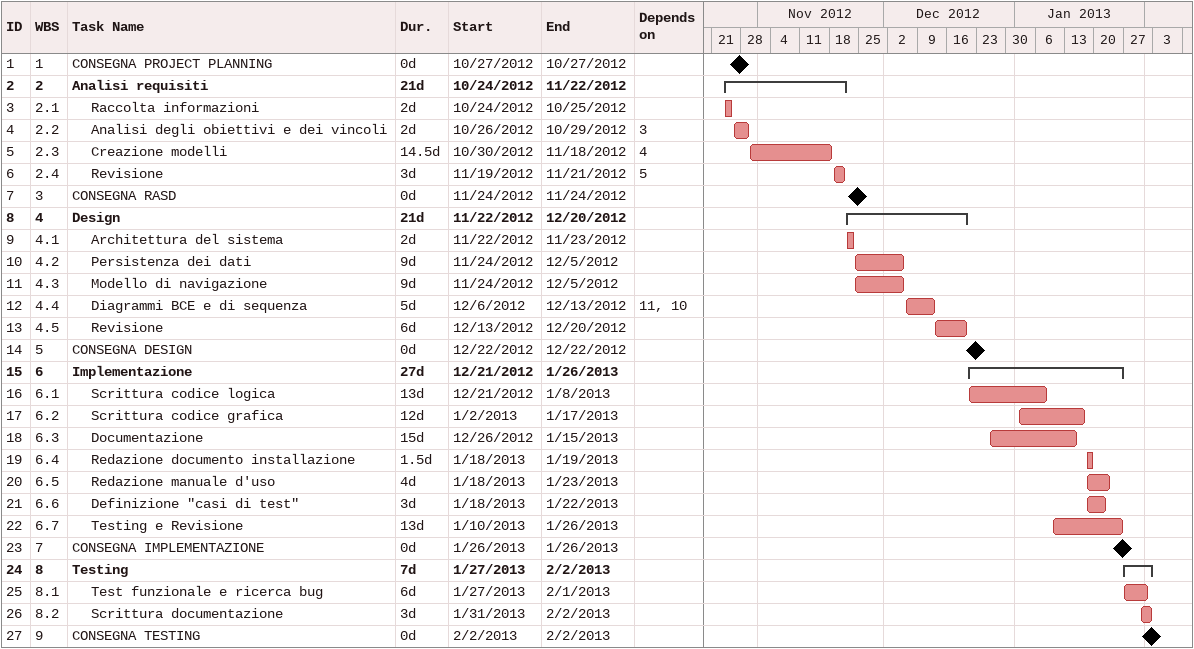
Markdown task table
| ID | WBS | Task | Duration | Start | Finish | Predecessors |
|---|---|---|---|---|---|---|
| 1 | 1 | CONSEGNA PROJECT PLANNING | 0d | 2012-10-27 | 2012-10-27 |  |
| 2 | 2 | **Analisi requisiti** | 21d | 2012-10-24 | 2012-11-22 |  |
| 3 | 2.1 | Raccolta informazioni | 2d | 2012-10-24 | 2012-10-25 |  |
| 4 | 2.2 | Analisi degli obiettivi e dei vincoli | 2d | 2012-10-26 | 2012-10-29 | 3 |
| 5 | 2.3 | Creazione modelli | 14.5d | 2012-10-30 | 2012-11-18 | 4 |
| 6 | 2.4 | Revisione | 3d | 2012-11-19 | 2012-11-21 | 5 |
| 7 | 3 | CONSEGNA RASD | 0d | 2012-11-24 | 2012-11-24 |  |
| 8 | 4 | **Design** | 21d | 2012-11-22 | 2012-12-20 |  |
| 9 | 4.1 | Architettura del sistema | 2d | 2012-11-22 | 2012-11-23 |  |
| 10 | 4.2 | Persistenza dei dati | 9d | 2012-11-24 | 2012-12-05 |  |
| 11 | 4.3 | Modello di navigazione | 9d | 2012-11-24 | 2012-12-05 |  |
| 12 | 4.4 | Diagrammi BCE e di sequenza | 5d | 2012-12-06 | 2012-12-13 | 11, 10 |
| 13 | 4.5 | Revisione | 6d | 2012-12-13 | 2012-12-20 |  |
| 14 | 5 | CONSEGNA DESIGN | 0d | 2012-12-22 | 2012-12-22 |  |
| 15 | 6 | **Implementazione** | 27d | 2012-12-21 | 2013-01-26 |  |
| 16 | 6.1 | Scrittura codice logica | 13d | 2012-12-21 | 2013-01-08 |  |
| 17 | 6.2 | Scrittura codice grafica | 12d | 2013-01-02 | 2013-01-17 |  |
| 18 | 6.3 | Documentazione | 15d | 2012-12-26 | 2013-01-15 |  |
| 19 | 6.4 | Redazione documento installazione | 1.5d | 2013-01-18 | 2013-01-19 |  |
| 20 | 6.5 | Redazione manuale d'uso | 4d | 2013-01-18 | 2013-01-23 |  |
| 21 | 6.6 | Definizione "casi di test" | 3d | 2013-01-18 | 2013-01-22 |  |
| 22 | 6.7 | Testing e Revisione | 13d | 2013-01-10 | 2013-01-26 |  |
| 23 | 7 | CONSEGNA IMPLEMENTAZIONE | 0d | 2013-01-26 | 2013-01-26 |  |
| 24 | 8 | **Testing** | 7d | 2013-01-27 | 2013-02-02 |  |
| 25 | 8.1 | Test funzionale e ricerca bug | 6d | 2013-01-27 | 2013-02-01 |  |
| 26 | 8.2 | Scrittura documentazione | 3d | 2013-01-31 | 2013-02-02 |  |
| 27 | 9 | CONSEGNA TESTING | 0d | 2013-02-02 | 2013-02-02 |  |
